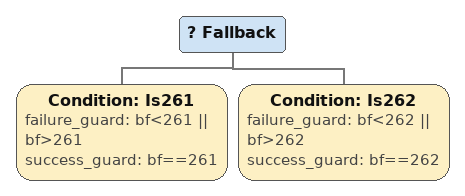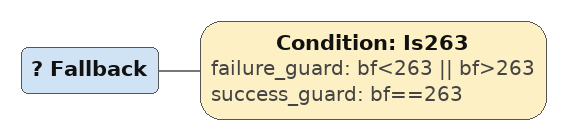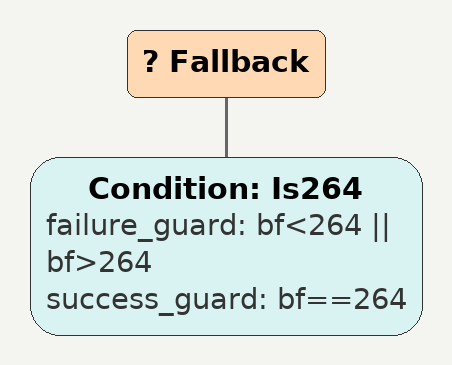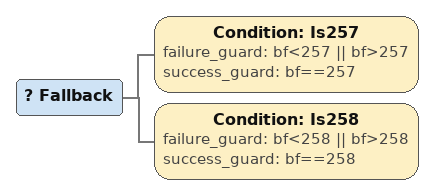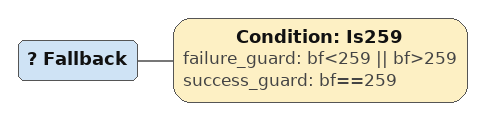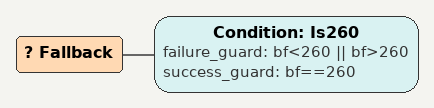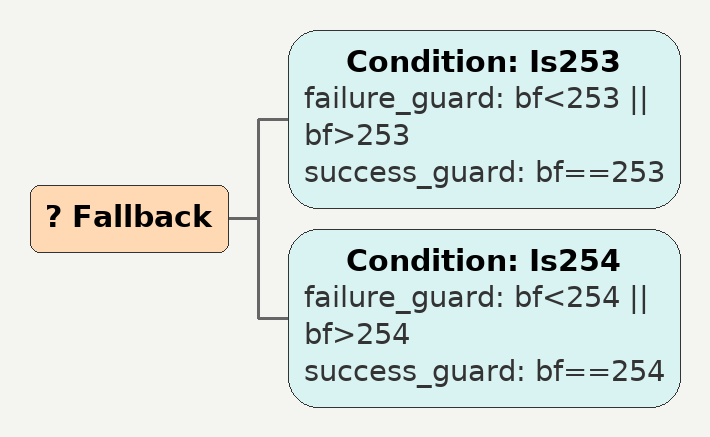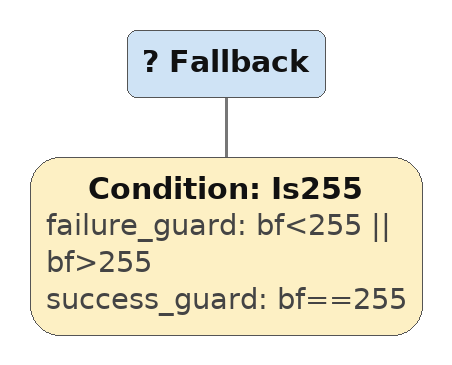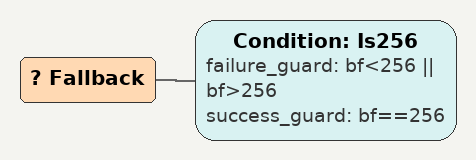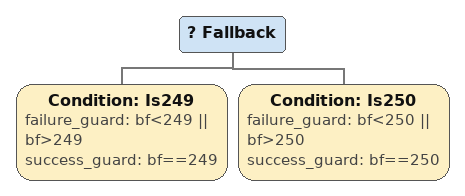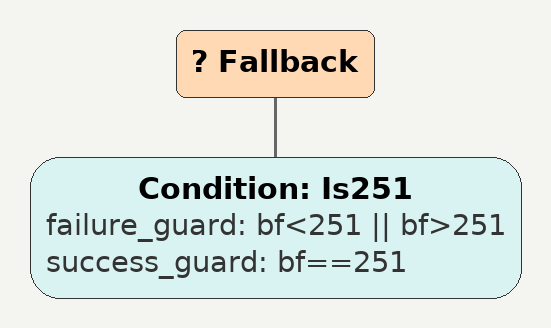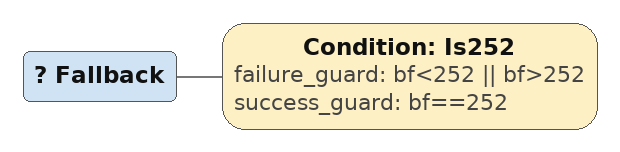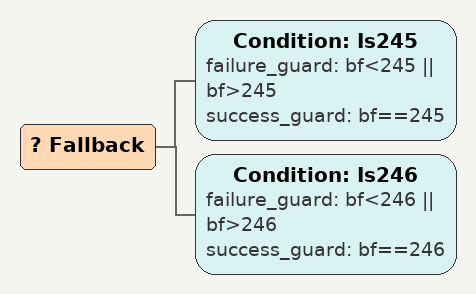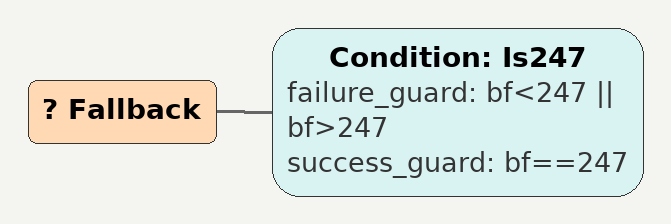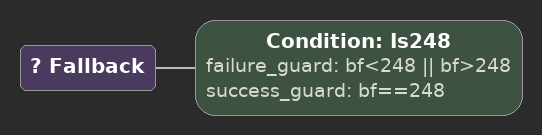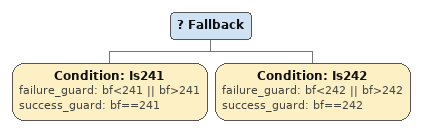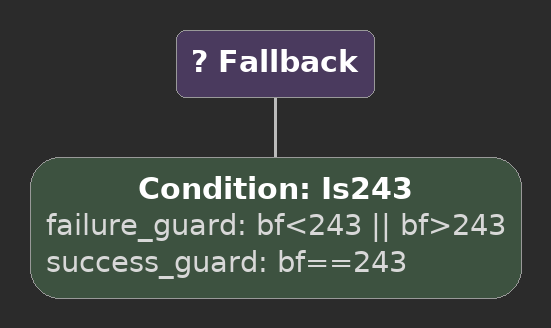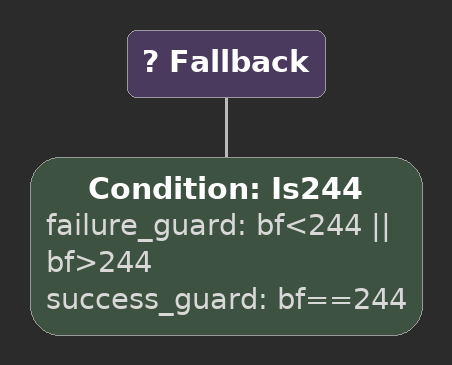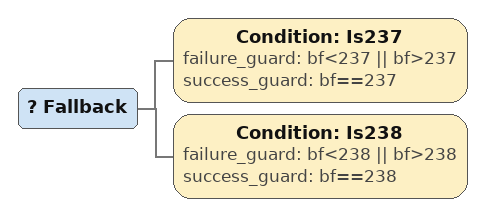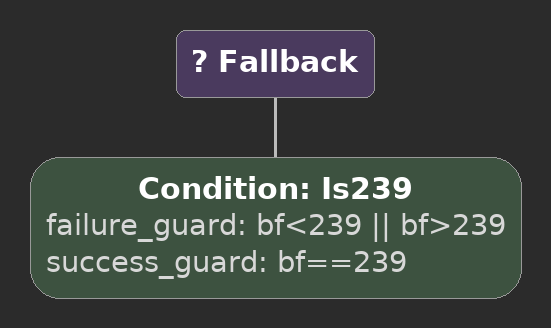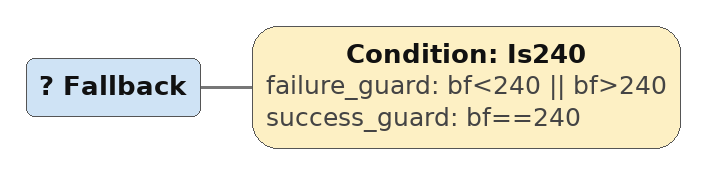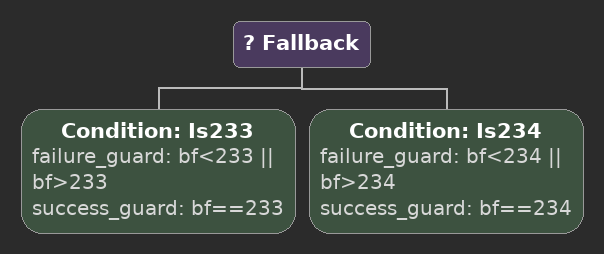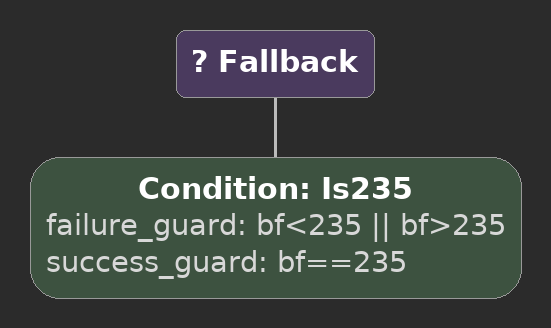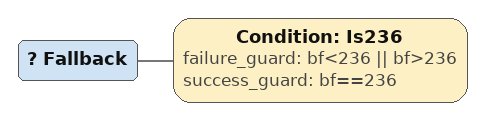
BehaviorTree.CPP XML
<Fallback>
    <Condition ID="Is261" failure_guard="bf&lt;261 || bf>261" success_guard="bf==261"/>
    <Condition ID="Is262" failure_guard="bf&lt;262 || bf>262" success_guard="bf==262"/>
        sequence260
        sequence
        children {
        } end_children
    } end_composite
</Fallback>

<Fallback>
    <Condition ID="Is263" failure_guard="bf&lt;263 || bf>263" success_guard="bf==263"/>
        sequence260
        sequence
        children {
        } end_children
    } end_composite
</Fallback>

<Fallback>
    <Condition ID="Is264" failure_guard="bf&lt;264 || bf>264" success_guard="bf==264"/>
        sequence260
        sequence
        children {
        } end_children
    } end_composite
</Fallback>

<Fallback>
    <Condition ID="Is257" failure_guard="bf&lt;257 || bf>257" success_guard="bf==257"/>
    <Condition ID="Is258" failure_guard="bf&lt;258 || bf>258" success_guard="bf==258"/>
        sequence256
        sequence
        children {
        } end_children
    } end_composite
</Fallback>

<Fallback>
    <Condition ID="Is259" failure_guard="bf&lt;259 || bf>259" success_guard="bf==259"/>
        sequence256
        sequence
        children {
        } end_children
    } end_composite
</Fallback>

<Fallback>
    <Condition ID="Is260" failure_guard="bf&lt;260 || bf>260" success_guard="bf==260"/>
        sequence256
        sequence
        children {
        } end_children
    } end_composite
</Fallback>

<Fallback>
    <Condition ID="Is253" failure_guard="bf&lt;253 || bf>253" success_guard="bf==253"/>
    <Condition ID="Is254" failure_guard="bf&lt;254 || bf>254" success_guard="bf==254"/>
        sequence252
        sequence
        children {
        } end_children
    } end_composite
</Fallback>

<Fallback>
    <Condition ID="Is255" failure_guard="bf&lt;255 || bf>255" success_guard="bf==255"/>
        sequence252
        sequence
        children {
        } end_children
    } end_composite
</Fallback>

<Fallback>
    <Condition ID="Is256" failure_guard="bf&lt;256 || bf>256" success_guard="bf==256"/>
        sequence252
        sequence
        children {
        } end_children
    } end_composite
</Fallback>

<Fallback>
    <Condition ID="Is249" failure_guard="bf&lt;249 || bf>249" success_guard="bf==249"/>
    <Condition ID="Is250" failure_guard="bf&lt;250 || bf>250" success_guard="bf==250"/>
        sequence248
        sequence
        children {
        } end_children
    } end_composite
</Fallback>

<Fallback>
    <Condition ID="Is251" failure_guard="bf&lt;251 || bf>251" success_guard="bf==251"/>
        sequence248
        sequence
        children {
        } end_children
    } end_composite
</Fallback>

<Fallback>
    <Condition ID="Is252" failure_guard="bf&lt;252 || bf>252" success_guard="bf==252"/>
        sequence248
        sequence
        children {
        } end_children
    } end_composite
</Fallback>

<Fallback>
    <Condition ID="Is245" failure_guard="bf&lt;245 || bf>245" success_guard="bf==245"/>
    <Condition ID="Is246" failure_guard="bf&lt;246 || bf>246" success_guard="bf==246"/>
        sequence244
        sequence
        children {
        } end_children
    } end_composite
</Fallback>

<Fallback>
    <Condition ID="Is247" failure_guard="bf&lt;247 || bf>247" success_guard="bf==247"/>
        sequence244
        sequence
        children {
        } end_children
    } end_composite
</Fallback>

<Fallback>
    <Condition ID="Is248" failure_guard="bf&lt;248 || bf>248" success_guard="bf==248"/>
        sequence244
        sequence
        children {
        } end_children
    } end_composite
</Fallback>

<Fallback>
    <Condition ID="Is241" failure_guard="bf&lt;241 || bf>241" success_guard="bf==241"/>
    <Condition ID="Is242" failure_guard="bf&lt;242 || bf>242" success_guard="bf==242"/>
        sequence240
        sequence
        children {
        } end_children
    } end_composite
</Fallback>

<Fallback>
    <Condition ID="Is243" failure_guard="bf&lt;243 || bf>243" success_guard="bf==243"/>
        sequence240
        sequence
        children {
        } end_children
    } end_composite
</Fallback>

<Fallback>
    <Condition ID="Is244" failure_guard="bf&lt;244 || bf>244" success_guard="bf==244"/>
        sequence240
        sequence
        children {
        } end_children
    } end_composite
</Fallback>

<Fallback>
    <Condition ID="Is237" failure_guard="bf&lt;237 || bf>237" success_guard="bf==237"/>
    <Condition ID="Is238" failure_guard="bf&lt;238 || bf>238" success_guard="bf==238"/>
        sequence236
        sequence
        children {
        } end_children
    } end_composite
</Fallback>

<Fallback>
    <Condition ID="Is239" failure_guard="bf&lt;239 || bf>239" success_guard="bf==239"/>
        sequence236
        sequence
        children {
        } end_children
    } end_composite
</Fallback>

<Fallback>
    <Condition ID="Is240" failure_guard="bf&lt;240 || bf>240" success_guard="bf==240"/>
        sequence236
        sequence
        children {
        } end_children
    } end_composite
</Fallback>

<Fallback>
    <Condition ID="Is233" failure_guard="bf&lt;233 || bf>233" success_guard="bf==233"/>
    <Condition ID="Is234" failure_guard="bf&lt;234 || bf>234" success_guard="bf==234"/>
        sequence232
        sequence
        children {
        } end_children
    } end_composite
</Fallback>

<Fallback>
    <Condition ID="Is235" failure_guard="bf&lt;235 || bf>235" success_guard="bf==235"/>
        sequence232
        sequence
        children {
        } end_children
    } end_composite
</Fallback>

<Fallback>
    <Condition ID="Is236" failure_guard="bf&lt;236 || bf>236" success_guard="bf==236"/>
        sequence232
        sequence
        children {
        } end_children
    } end_composite
</Fallback>
